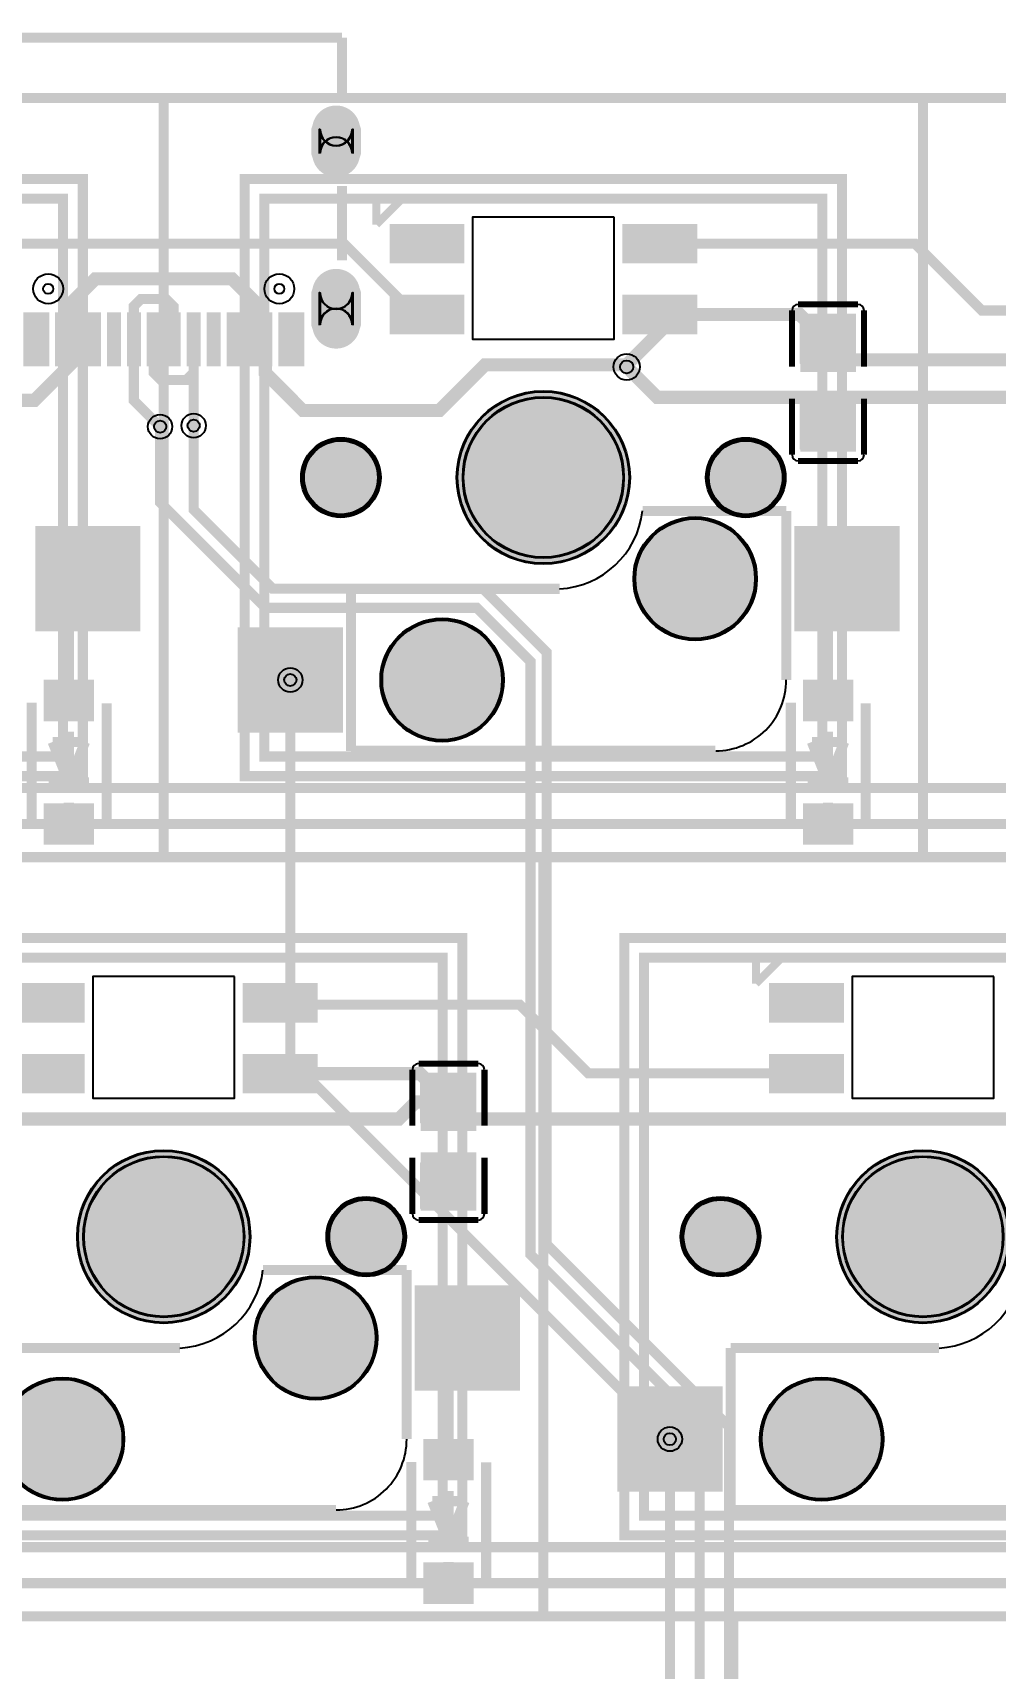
# Model space of a CAD drawing. Header units: millimetres. Extents: x 5 to 310, y -122 to -25.
# Drawn here: x 153.88 to 178.03, y -65.6 to -24.56 of the extents above; entities that cross this region are included whole.
import ezdxf

# ---------------------------------------------------------------- set-up
doc = ezdxf.new("R2010")
doc.units = ezdxf.units.MM
for name, color, linetype, true_color in [('BoardOutLine', 6, 'Continuous', 0xff00ff), ('BottomLayer', 5, 'Continuous', 0x0000ff), ('BottomPasteMaskLayer', 7, 'Continuous', 0x800000), ('BottomSilkLayer', 7, 'Continuous', 0x66cc33), ('BottomSolderMaskLayer', 7, 'Continuous', 0xaa00ff), ('Document', 7, 'Continuous', 0xffffff), ('Hole', 7, 'Continuous', 0x222222), ('Multi-Layer', 7, 'Continuous', 0xc0c0c0), ('TopLayer', 1, 'Continuous', 0xff0000), ('TopSilkLayer', 7, 'Continuous', 0xffcc00), ('TopSolderMaskLayer', 7, 'Continuous', 0x800080)]:
    doc.layers.add(name, color=color, linetype=linetype, true_color=true_color)

msp = doc.modelspace()

# ---------------------------------------------------------------- hatches: boundary and pattern name
at = {"layer": 'BottomLayer'}
for points in [[(162.881, -29.406), (164.659, -29.406), (164.659, -30.295), (162.881, -30.295)], [(168.723, -29.406), (170.501, -29.406), (170.501, -30.295), (168.723, -30.295)], [(162.881, -31.184), (164.659, -31.184), (164.659, -32.073), (162.881, -32.073)], [(168.723, -31.184), (170.501, -31.184), (170.501, -32.073), (168.723, -32.073)], [(153.666, -32.902), (153.966, -32.902), (153.966, -31.602), (153.666, -31.602)], [(153.966, -32.902), (154.266, -32.902), (154.266, -31.602), (153.966, -31.602)], [(154.466, -32.902), (154.766, -32.902), (154.766, -31.602), (154.466, -31.602)], [(154.766, -32.902), (155.066, -32.902), (155.066, -31.602), (154.766, -31.602)], [(155.266, -32.902), (155.566, -32.902), (155.566, -31.602), (155.266, -31.602)], [(155.766, -32.902), (156.066, -32.902), (156.066, -31.602), (155.766, -31.602)], [(156.266, -32.902), (156.566, -32.902), (156.566, -31.602), (156.266, -31.602)], [(156.766, -32.902), (157.066, -32.902), (157.066, -31.602), (156.766, -31.602)], [(157.266, -32.902), (157.566, -32.902), (157.566, -31.602), (157.266, -31.602)], [(157.766, -32.902), (158.066, -32.902), (158.066, -31.602), (157.766, -31.602)], [(158.266, -32.902), (158.566, -32.902), (158.566, -31.602), (158.266, -31.602)], [(158.766, -32.902), (159.066, -32.902), (159.066, -31.602), (158.766, -31.602)], [(159.266, -32.902), (159.566, -32.902), (159.566, -31.602), (159.266, -31.602)], [(159.566, -32.902), (159.866, -32.902), (159.866, -31.602), (159.566, -31.602)], [(160.066, -32.902), (160.366, -32.902), (160.366, -31.602), (160.066, -31.602)], [(160.366, -32.902), (160.666, -32.902), (160.666, -31.602), (160.366, -31.602)], [(174.51, -33.043), (173.16, -33.043), (173.16, -31.633), (174.51, -31.633)], [(174.51, -33.633), (173.16, -33.633), (173.16, -35.043), (174.51, -35.043)], [(153.991, -36.99), (156.531, -36.99), (156.531, -39.53), (153.991, -39.53)], [(173.041, -36.99), (175.581, -36.99), (175.581, -39.53), (173.041, -39.53)], [(159.071, -39.53), (161.611, -39.53), (161.611, -42.07), (159.071, -42.07)], [(155.385, -41.814), (155.385, -40.814), (154.185, -40.814), (154.185, -41.814)], [(174.435, -41.814), (174.435, -40.814), (173.235, -40.814), (173.235, -41.814)], [(155.385, -44.913), (155.385, -43.913), (154.185, -43.913), (154.185, -44.913)], [(174.435, -44.913), (174.435, -43.913), (173.235, -43.913), (173.235, -44.913)], [(153.356, -48.457), (155.134, -48.457), (155.134, -49.346), (153.356, -49.346)], [(159.198, -48.457), (160.976, -48.457), (160.976, -49.346), (159.198, -49.346)], [(172.407, -48.457), (174.185, -48.457), (174.185, -49.346), (172.407, -49.346)], [(153.356, -50.235), (155.134, -50.235), (155.134, -51.124), (153.356, -51.124)], [(159.198, -50.235), (160.976, -50.235), (160.976, -51.124), (159.198, -51.124)], [(172.407, -50.235), (174.185, -50.235), (174.185, -51.124), (172.407, -51.124)], [(164.985, -52.094), (163.635, -52.094), (163.635, -50.684), (164.985, -50.684)], [(164.985, -52.684), (163.635, -52.684), (163.635, -54.094), (164.985, -54.094)], [(163.516, -56.04), (166.056, -56.04), (166.056, -58.58), (163.516, -58.58)], [(168.597, -58.58), (171.137, -58.58), (171.137, -61.12), (168.597, -61.12)], [(164.91, -60.864), (164.91, -59.864), (163.71, -59.864), (163.71, -60.864)], [(164.91, -63.964), (164.91, -62.964), (163.71, -62.964), (163.71, -63.964)]]:
    msp.add_hatch(color=256, dxfattribs=at).paths.add_polyline_path(points)
at = {"layer": 'BottomPasteMaskLayer'}
for points in [[(161.536, -28.182), (161.506, -28.184), (161.476, -28.184), (161.446, -28.182), (161.417, -28.179), (161.387, -28.175), (161.358, -28.169), (161.329, -28.162), (161.3, -28.153), (161.272, -28.143), (161.245, -28.131), (161.218, -28.118), (161.191, -28.104), (161.166, -28.088), (161.141, -28.071), (161.117, -28.053), (161.094, -28.034), (161.072, -28.014), (161.051, -27.992), (161.032, -27.97), (161.013, -27.946), (160.996, -27.922), (160.979, -27.897), (160.964, -27.871), (160.951, -27.844), (160.938, -27.817), (160.927, -27.789), (160.918, -27.761), (160.91, -27.732), (160.903, -27.703), (160.898, -27.674), (160.894, -27.644), (160.892, -27.614), (160.891, -27.584), (160.891, -26.984), (160.892, -26.954), (160.894, -26.924), (160.898, -26.895), (160.903, -26.865), (160.91, -26.836), (160.918, -26.807), (160.927, -26.779), (160.938, -26.751), (160.951, -26.724), (160.964, -26.697), (160.979, -26.671), (160.996, -26.646), (161.013, -26.622), (161.032, -26.598), (161.051, -26.576), (161.072, -26.555), (161.094, -26.534), (161.117, -26.515), (161.141, -26.497), (161.166, -26.48), (161.191, -26.465), (161.218, -26.45), (161.245, -26.437), (161.272, -26.426), (161.3, -26.415), (161.329, -26.407), (161.358, -26.399), (161.387, -26.393), (161.417, -26.389), (161.446, -26.386), (161.476, -26.384), (161.506, -26.384), (161.536, -26.386), (161.566, -26.389), (161.595, -26.393), (161.625, -26.399), (161.654, -26.407), (161.682, -26.415), (161.71, -26.426), (161.738, -26.437), (161.765, -26.45), (161.791, -26.465), (161.817, -26.48), (161.842, -26.497), (161.865, -26.515), (161.888, -26.534), (161.91, -26.555), (161.931, -26.576), (161.951, -26.598), (161.97, -26.622), (161.987, -26.646), (162.003, -26.671), (162.018, -26.697), (162.032, -26.724), (162.044, -26.751), (162.055, -26.779), (162.065, -26.807), (162.073, -26.836), (162.079, -26.865), (162.085, -26.895), (162.088, -26.924), (162.091, -26.954), (162.091, -26.984), (162.091, -27.584), (162.091, -27.614), (162.088, -27.644), (162.085, -27.674), (162.079, -27.703), (162.073, -27.732), (162.065, -27.761), (162.055, -27.789), (162.044, -27.817), (162.032, -27.844), (162.018, -27.871), (162.003, -27.897), (161.987, -27.922), (161.97, -27.946), (161.951, -27.97), (161.931, -27.992), (161.91, -28.014), (161.888, -28.034), (161.865, -28.053), (161.842, -28.071), (161.817, -28.088), (161.791, -28.104), (161.765, -28.118), (161.738, -28.131), (161.71, -28.143), (161.682, -28.153), (161.654, -28.162), (161.625, -28.169), (161.595, -28.175), (161.566, -28.179)], [(162.881, -29.406), (164.659, -29.406), (164.659, -30.295), (162.881, -30.295)], [(168.723, -29.406), (170.501, -29.406), (170.501, -30.295), (168.723, -30.295)], [(161.536, -32.482), (161.506, -32.484), (161.476, -32.484), (161.446, -32.482), (161.417, -32.479), (161.387, -32.475), (161.358, -32.469), (161.329, -32.462), (161.3, -32.453), (161.272, -32.443), (161.245, -32.431), (161.218, -32.418), (161.191, -32.404), (161.166, -32.388), (161.141, -32.371), (161.117, -32.353), (161.094, -32.334), (161.072, -32.314), (161.051, -32.292), (161.032, -32.27), (161.013, -32.246), (160.996, -32.222), (160.979, -32.197), (160.964, -32.171), (160.951, -32.144), (160.938, -32.117), (160.927, -32.089), (160.918, -32.061), (160.91, -32.032), (160.903, -32.003), (160.898, -31.973), (160.894, -31.944), (160.892, -31.914), (160.891, -31.884), (160.891, -31.084), (160.892, -31.054), (160.894, -31.024), (160.898, -30.995), (160.903, -30.965), (160.91, -30.936), (160.918, -30.907), (160.927, -30.879), (160.938, -30.851), (160.951, -30.824), (160.964, -30.797), (160.979, -30.771), (160.996, -30.746), (161.013, -30.722), (161.032, -30.698), (161.051, -30.676), (161.072, -30.655), (161.094, -30.634), (161.117, -30.615), (161.141, -30.597), (161.166, -30.58), (161.191, -30.564), (161.218, -30.55), (161.245, -30.537), (161.272, -30.526), (161.3, -30.515), (161.329, -30.506), (161.358, -30.499), (161.387, -30.493), (161.417, -30.489), (161.446, -30.486), (161.476, -30.484), (161.506, -30.484), (161.536, -30.486), (161.566, -30.489), (161.595, -30.493), (161.625, -30.499), (161.654, -30.506), (161.682, -30.515), (161.71, -30.526), (161.738, -30.537), (161.765, -30.55), (161.791, -30.564), (161.817, -30.58), (161.842, -30.597), (161.865, -30.615), (161.888, -30.634), (161.91, -30.655), (161.931, -30.676), (161.951, -30.698), (161.97, -30.722), (161.987, -30.746), (162.003, -30.771), (162.018, -30.797), (162.032, -30.824), (162.044, -30.851), (162.055, -30.879), (162.065, -30.907), (162.073, -30.936), (162.079, -30.965), (162.085, -30.995), (162.088, -31.024), (162.091, -31.054), (162.091, -31.084), (162.091, -31.884), (162.091, -31.914), (162.088, -31.944), (162.085, -31.973), (162.079, -32.003), (162.073, -32.032), (162.065, -32.061), (162.055, -32.089), (162.044, -32.117), (162.032, -32.144), (162.018, -32.171), (162.003, -32.197), (161.987, -32.222), (161.97, -32.246), (161.951, -32.27), (161.931, -32.292), (161.91, -32.314), (161.888, -32.334), (161.865, -32.353), (161.842, -32.371), (161.817, -32.388), (161.791, -32.404), (161.765, -32.418), (161.738, -32.431), (161.71, -32.443), (161.682, -32.453), (161.654, -32.462), (161.625, -32.469), (161.595, -32.475), (161.566, -32.479)], [(162.881, -31.184), (164.659, -31.184), (164.659, -32.073), (162.881, -32.073)], [(168.723, -31.184), (170.501, -31.184), (170.501, -32.073), (168.723, -32.073)], [(154.266, -31.602), (154.266, -32.902), (153.966, -32.902), (153.966, -32.902), (153.666, -32.902), (153.666, -31.602), (153.966, -31.602), (153.966, -31.602)], [(155.066, -31.602), (155.066, -32.902), (154.766, -32.902), (154.766, -32.902), (154.466, -32.902), (154.466, -31.602), (154.766, -31.602), (154.766, -31.602)], [(155.566, -31.602), (155.566, -32.902), (155.266, -32.902), (155.266, -31.602)], [(155.766, -32.902), (155.766, -31.602), (156.066, -31.602), (156.066, -32.902)], [(156.566, -31.602), (156.566, -32.902), (156.266, -32.902), (156.266, -31.602)], [(157.066, -31.602), (157.066, -32.902), (156.766, -32.902), (156.766, -31.602)], [(157.566, -31.602), (157.566, -32.902), (157.266, -32.902), (157.266, -31.602)], [(158.066, -31.602), (158.066, -32.902), (157.766, -32.902), (157.766, -31.602)], [(158.566, -31.602), (158.566, -32.902), (158.266, -32.902), (158.266, -31.602)], [(159.066, -31.602), (159.066, -32.902), (158.766, -32.902), (158.766, -31.602)], [(159.866, -31.602), (159.866, -32.902), (159.566, -32.902), (159.566, -32.902), (159.266, -32.902), (159.266, -31.602), (159.566, -31.602), (159.566, -31.602)], [(160.666, -31.602), (160.666, -32.902), (160.366, -32.902), (160.366, -32.902), (160.066, -32.902), (160.066, -31.602), (160.366, -31.602), (160.366, -31.602)], [(174.455, -31.663), (173.175, -31.663), (173.125, -31.713), (173.125, -32.863), (173.175, -32.913), (173.585, -32.918), (173.585, -32.468), (174.035, -32.468), (174.035, -32.908), (174.455, -32.913), (174.505, -32.863), (174.505, -31.713)], [(174.455, -33.813), (174.035, -33.813), (174.035, -34.258), (173.585, -34.258), (173.585, -33.818), (173.175, -33.813), (173.125, -33.863), (173.125, -35.013), (173.175, -35.063), (174.455, -35.063), (174.505, -35.013), (174.505, -33.863)], [(153.991, -36.99), (156.531, -36.99), (156.531, -39.53), (153.991, -39.53)], [(173.041, -36.99), (175.581, -36.99), (175.581, -39.53), (173.041, -39.53)], [(159.071, -39.53), (161.611, -39.53), (161.611, -42.07), (159.071, -42.07)], [(155.385, -41.814), (155.385, -40.814), (154.185, -40.814), (154.185, -41.814)], [(174.435, -41.814), (174.435, -40.814), (173.235, -40.814), (173.235, -41.814)], [(155.385, -44.913), (155.385, -43.913), (154.185, -43.913), (154.185, -44.913)], [(174.435, -44.913), (174.435, -43.913), (173.235, -43.913), (173.235, -44.913)], [(153.356, -48.457), (155.134, -48.457), (155.134, -49.346), (153.356, -49.346)], [(159.198, -48.457), (160.976, -48.457), (160.976, -49.346), (159.198, -49.346)], [(172.407, -48.457), (174.185, -48.457), (174.185, -49.346), (172.407, -49.346)], [(153.356, -50.235), (155.134, -50.235), (155.134, -51.124), (153.356, -51.124)], [(159.198, -50.235), (160.976, -50.235), (160.976, -51.124), (159.198, -51.124)], [(172.407, -50.235), (174.185, -50.235), (174.185, -51.124), (172.407, -51.124)], [(164.93, -50.714), (163.65, -50.714), (163.6, -50.764), (163.6, -51.914), (163.65, -51.964), (164.06, -51.969), (164.06, -51.519), (164.51, -51.519), (164.51, -51.959), (164.93, -51.964), (164.98, -51.914), (164.98, -50.764)], [(164.93, -52.864), (164.51, -52.864), (164.51, -53.309), (164.06, -53.309), (164.06, -52.869), (163.65, -52.864), (163.6, -52.914), (163.6, -54.064), (163.65, -54.114), (164.93, -54.114), (164.98, -54.064), (164.98, -52.914)], [(163.516, -56.04), (166.056, -56.04), (166.056, -58.58), (163.516, -58.58)], [(168.597, -58.58), (171.137, -58.58), (171.137, -61.12), (168.597, -61.12)], [(164.91, -60.864), (164.91, -59.864), (163.71, -59.864), (163.71, -60.864)], [(164.91, -63.964), (164.91, -62.964), (163.71, -62.964), (163.71, -63.964)]]:
    msp.add_hatch(color=256, dxfattribs=at).paths.add_polyline_path(points)
at = {"layer": 'BottomSolderMaskLayer'}
for points in [[(162.117, -27.593, -0.785398), (160.866, -27.593), (160.866, -26.976, -0.785398), (162.117, -26.976)], [(162.831, -29.355), (164.71, -29.355), (164.71, -30.346), (162.831, -30.346)], [(168.673, -29.355), (170.552, -29.355), (170.552, -30.346), (168.673, -30.346)], [(162.117, -31.894, -0.785398), (160.866, -31.894), (160.866, -31.074, -0.785398), (162.117, -31.074)], [(162.831, -31.133), (164.71, -31.133), (164.71, -32.124), (162.831, -32.124)], [(168.673, -31.133), (170.552, -31.133), (170.552, -32.124), (168.673, -32.124)], [(153.641, -32.928), (153.992, -32.928), (153.992, -31.577), (153.641, -31.577)], [(153.941, -32.928), (154.292, -32.928), (154.292, -31.577), (153.941, -31.577)], [(154.441, -32.928), (154.792, -32.928), (154.792, -31.577), (154.441, -31.577)], [(154.741, -32.928), (155.092, -32.928), (155.092, -31.577), (154.741, -31.577)], [(155.241, -32.928), (155.592, -32.928), (155.592, -31.577), (155.241, -31.577)], [(155.741, -32.928), (156.092, -32.928), (156.092, -31.577), (155.741, -31.577)], [(156.241, -32.928), (156.592, -32.928), (156.592, -31.577), (156.241, -31.577)], [(156.741, -32.928), (157.092, -32.928), (157.092, -31.577), (156.741, -31.577)], [(157.241, -32.928), (157.592, -32.928), (157.592, -31.577), (157.241, -31.577)], [(157.741, -32.928), (158.092, -32.928), (158.092, -31.577), (157.741, -31.577)], [(158.24, -32.928), (158.591, -32.928), (158.591, -31.577), (158.24, -31.577)], [(158.741, -32.928), (159.092, -32.928), (159.092, -31.577), (158.741, -31.577)], [(159.241, -32.928), (159.592, -32.928), (159.592, -31.577), (159.241, -31.577)], [(159.541, -32.928), (159.892, -32.928), (159.892, -31.577), (159.541, -31.577)], [(160.041, -32.928), (160.392, -32.928), (160.392, -31.577), (160.041, -31.577)], [(160.341, -32.928), (160.692, -32.928), (160.692, -31.577), (160.341, -31.577)], [(174.535, -33.07), (173.136, -33.07), (173.136, -31.607), (174.535, -31.607)], [(164.516, -35.72, 1), (168.867, -35.72, 1)], [(174.535, -33.607), (173.136, -33.607), (173.136, -35.07), (174.535, -35.07)], [(160.611, -35.72, 1), (162.612, -35.72, 1)], [(170.771, -35.72, 1), (172.772, -35.72, 1)], [(153.94, -36.939), (156.582, -36.939), (156.582, -39.58), (153.94, -39.58)], [(168.951, -38.26, 1), (172.052, -38.26, 1)], [(172.991, -36.939), (175.632, -36.939), (175.632, -39.58), (172.991, -39.58)], [(162.601, -40.8, 1), (165.702, -40.8, 1)], [(159.021, -39.479), (161.662, -39.479), (161.662, -42.12), (159.021, -42.12)], [(155.415, -41.835), (155.415, -40.792), (154.154, -40.792), (154.154, -41.835)], [(174.466, -41.835), (174.466, -40.792), (173.205, -40.792), (173.205, -41.835)], [(155.415, -44.935), (155.415, -43.892), (154.154, -43.892), (154.154, -44.935)], [(174.466, -44.935), (174.466, -43.892), (173.205, -43.892), (173.205, -44.935)], [(153.305, -48.406), (155.185, -48.406), (155.185, -49.396), (153.305, -49.396)], [(159.147, -48.406), (161.027, -48.406), (161.027, -49.396), (159.147, -49.396)], [(172.356, -48.406), (174.235, -48.406), (174.235, -49.396), (172.356, -49.396)], [(153.305, -50.184), (155.185, -50.184), (155.185, -51.174), (153.305, -51.174)], [(159.147, -50.184), (161.027, -50.184), (161.027, -51.174), (159.147, -51.174)], [(172.356, -50.184), (174.235, -50.184), (174.235, -51.174), (172.356, -51.174)], [(165.009, -52.12), (163.611, -52.12), (163.611, -50.657), (165.009, -50.657)], [(154.991, -54.77, 1), (159.342, -54.77, 1)], [(165.009, -52.657), (163.611, -52.657), (163.611, -54.12), (165.009, -54.12)], [(174.041, -54.77, 1), (178.392, -54.77, 1)], [(161.246, -54.77, 1), (163.247, -54.77, 1)], [(170.136, -54.77, 1), (172.137, -54.77, 1)], [(159.426, -57.31, 1), (162.527, -57.31, 1)], [(163.465, -55.989), (166.107, -55.989), (166.107, -58.631), (163.465, -58.631)], [(153.076, -59.85, 1), (156.177, -59.85, 1)], [(168.546, -58.529), (171.187, -58.529), (171.187, -61.171), (168.546, -61.171)], [(172.126, -59.85, 1), (175.227, -59.85, 1)], [(164.941, -60.885), (164.941, -59.843), (163.68, -59.843), (163.68, -60.885)], [(164.941, -63.985), (164.941, -62.943), (163.68, -62.943), (163.68, -63.985)]]:
    msp.add_hatch(color=256, dxfattribs=at).paths.add_polyline_path(points)
at = {"layer": 'Document'}
for points in [[(154.912, -41.72), (154.912, -40.831), (154.658, -40.831), (154.658, -41.72)], [(173.962, -41.72), (173.962, -40.831), (173.708, -40.831), (173.708, -41.72)], [(154.348, -41.392), (155.237, -41.392), (155.237, -41.138), (154.348, -41.138)], [(173.399, -41.392), (174.288, -41.392), (174.288, -41.138), (173.399, -41.138)], [(154.912, -44.769), (154.912, -43.88), (154.658, -43.88), (154.658, -44.769)], [(173.962, -44.769), (173.962, -43.88), (173.708, -43.88), (173.708, -44.769)], [(164.437, -60.771), (164.437, -59.882), (164.183, -59.882), (164.183, -60.771)], [(163.874, -60.443), (164.763, -60.443), (164.763, -60.189), (163.874, -60.189)], [(164.437, -63.819), (164.437, -62.93), (164.183, -62.93), (164.183, -63.819)]]:
    msp.add_hatch(color=256, dxfattribs=at).paths.add_polyline_path(points)
at = {"layer": 'Multi-Layer'}
for points in [[(162.091, -27.584, -0.785398), (160.891, -27.584), (160.891, -26.984, -0.785398), (162.091, -26.984)], [(162.091, -31.884, -0.785398), (160.891, -31.884), (160.891, -31.084, -0.785398), (162.091, -31.084)], [(164.541, -35.72, 1), (168.841, -35.72, 1)], [(160.636, -35.72, 1), (162.586, -35.72, 1)], [(170.796, -35.72, 1), (172.746, -35.72, 1)], [(168.976, -38.26, 1), (172.026, -38.26, 1)], [(162.626, -40.8, 1), (165.676, -40.8, 1)], [(155.016, -54.77, 1), (159.316, -54.77, 1)], [(174.067, -54.77, 1), (178.367, -54.77, 1)], [(161.271, -54.77, 1), (163.221, -54.77, 1)], [(170.162, -54.77, 1), (172.112, -54.77, 1)], [(159.451, -57.31, 1), (162.501, -57.31, 1)], [(153.101, -59.85, 1), (156.151, -59.85, 1)], [(172.152, -59.85, 1), (175.202, -59.85, 1)]]:
    msp.add_hatch(color=256, dxfattribs=at).paths.add_polyline_path(points)
at = {"layer": 'TopSolderMaskLayer'}
for points in [[(162.117, -27.593, -0.785398), (160.866, -27.593), (160.866, -26.976, -0.785398), (162.117, -26.976)], [(162.117, -31.894, -0.785398), (160.866, -31.894), (160.866, -31.074, -0.785398), (162.117, -31.074)], [(164.516, -35.72, 1), (168.867, -35.72, 1)], [(160.611, -35.72, 1), (162.612, -35.72, 1)], [(170.771, -35.72, 1), (172.772, -35.72, 1)], [(168.951, -38.26, 1), (172.052, -38.26, 1)], [(162.601, -40.8, 1), (165.702, -40.8, 1)], [(154.991, -54.77, 1), (159.342, -54.77, 1)], [(174.041, -54.77, 1), (178.392, -54.77, 1)], [(161.246, -54.77, 1), (163.247, -54.77, 1)], [(170.136, -54.77, 1), (172.137, -54.77, 1)], [(159.426, -57.31, 1), (162.527, -57.31, 1)], [(153.076, -59.85, 1), (156.177, -59.85, 1)], [(172.126, -59.85, 1), (175.227, -59.85, 1)]]:
    msp.add_hatch(color=256, dxfattribs=at).paths.add_polyline_path(points)

# ---------------------------------------------------------------- linework, layer by layer
at = {"layer": 'BoardOutLine', "const_width": 0.254}
msp.add_lwpolyline([(4.766, -26.196), (309.566, -26.196), (309.566, -121.445), (4.766, -121.445), (4.766, -26.196)], close=True, dxfattribs=at)
at = {"layer": 'BottomLayer'}
for points, const_width in [([(163.774, -31.603), (163.444, -31.603), (161.692, -29.85), (150.744, -29.85)], 0.254), ([(182.824, -31.527), (177.694, -31.527), (176.017, -29.85), (169.591, -29.85)], 0.254), ([(154.915, -32.253), (154.915, -31.265), (155.448, -30.734), (158.877, -30.734), (159.416, -31.273), (159.416, -32.253)], 0.33), ([(156.416, -32.252), (156.416, -31.417), (156.591, -31.242), (157.226, -31.242), (157.416, -31.432), (157.416, -32.252)], 0.254), ([(150.561, -31.628), (150.561, -32.451), (151.892, -33.782), (153.924, -33.782), (154.915, -32.791), (154.915, -32.253)], 0.33), ([(159.716, -32.253), (159.716, -33.096), (160.655, -34.036), (164.084, -34.036), (165.227, -32.893), (168.783, -32.893), (169.611, -32.065), (169.611, -31.628)], 0.33), ([(173.835, -32.338), (173.126, -31.629), (169.612, -31.629)], 0.33), ([(156.416, -32.252), (156.416, -33.785), (157.074, -34.442)], 0.254), ([(157.916, -32.252), (157.916, -33.092), (157.734, -33.274), (157.099, -33.274), (156.916, -33.091), (156.916, -32.252)], 0.254), ([(157.916, -32.252), (157.916, -32.252), (157.916, -34.417)], 0.254), ([(173.835, -32.338), (174.263, -32.766), (191.77, -32.766), (192.198, -32.338), (192.886, -32.338)], 0.33), ([(155.261, -38.26), (154.785, -38.736), (154.785, -41.314)], 0.254), ([(174.311, -38.26), (173.835, -38.736), (173.835, -41.314)], 0.254), ([(280.696, -43.51), (280.696, -43.51), (14.681, -43.51)], 0.254), ([(21.432, -44.414), (21.432, -44.414), (307.188, -44.414)], 0.254), ([(154.343, -50.706), (148.689, -50.709), (146.894, -48.913), (140.968, -48.913)], 0.254), ([(173.513, -50.673), (167.823, -50.673), (166.096, -48.946), (160.069, -48.946)], 0.254), ([(164.31, -51.389), (163.6, -50.679), (160.087, -50.679)], 0.33), ([(145.26, -51.389), (145.687, -51.816), (163.068, -51.816), (163.496, -51.389), (164.31, -51.389)], 0.33), ([(164.31, -51.389), (164.737, -51.816), (182.118, -51.816), (182.546, -51.389), (183.361, -51.389)], 0.33), ([(164.786, -57.31), (164.31, -57.786), (164.31, -60.364)], 0.254), ([(280.696, -62.561), (280.696, -62.561), (17.628, -62.561)], 0.254), ([(307.188, -63.464), (307.188, -63.464), (26.194, -63.464)], 0.254)]:
    msp.add_lwpolyline(points, dxfattribs=dict(at, const_width=const_width))
at = {"layer": 'BottomSilkLayer'}
for points, const_width in [([(161.637, -24.684), (152.697, -24.684), (152.697, -26.165)], 0.254), ([(161.637, -24.684), (161.637, -24.684), (161.637, -26.166)], 0.254), ([(161.637, -28.402), (161.637, -28.402), (161.637, -30.266)], 0.254), ([(162.5, -29.37), (162.5, -29.37), (163.135, -28.735)], 0.2), ([(162.5, -28.735), (162.5, -28.735), (163.135, -28.735)], 0.2), ([(162.5, -29.37), (162.5, -29.37), (162.5, -28.735)], 0.2), ([(172.932, -31.527), (172.932, -31.527), (172.932, -32.937)], 0.152), ([(174.587, -31.375), (174.587, -31.375), (173.084, -31.375)], 0.152), ([(174.739, -32.937), (174.739, -32.937), (174.739, -31.527)], 0.152), ([(172.932, -35.149), (172.932, -35.149), (172.932, -33.739)], 0.152), ([(174.739, -33.739), (174.739, -33.739), (174.739, -35.149)], 0.152), ([(174.587, -35.302), (174.587, -35.302), (173.084, -35.302)], 0.152), ([(153.852, -44.37), (153.852, -44.37), (153.852, -41.37)], 0.254), ([(155.731, -44.384), (155.731, -44.384), (155.731, -41.384)], 0.254), ([(172.902, -44.37), (172.902, -44.37), (172.902, -41.37)], 0.254), ([(174.782, -44.384), (174.782, -44.384), (174.782, -41.384)], 0.254), ([(154.378, -42.355), (154.378, -42.355), (154.785, -43.372)], 0.254), ([(155.191, -42.355), (155.191, -42.355), (154.378, -42.355)], 0.254), ([(154.785, -43.626), (154.785, -43.626), (154.785, -42.101)], 0.254), ([(154.785, -43.372), (154.785, -43.372), (155.191, -42.355)], 0.254), ([(173.429, -42.355), (173.429, -42.355), (173.835, -43.372)], 0.254), ([(174.242, -42.355), (174.242, -42.355), (173.429, -42.355)], 0.254), ([(173.835, -43.626), (173.835, -43.626), (173.835, -42.101)], 0.254), ([(173.835, -43.372), (173.835, -43.372), (174.242, -42.355)], 0.254), ([(155.293, -43.372), (155.293, -43.372), (154.277, -43.372)], 0.254), ([(174.343, -43.372), (174.343, -43.372), (173.327, -43.372)], 0.254), ([(172.026, -48.42), (172.026, -48.42), (172.661, -47.785)], 0.2), ([(172.026, -47.785), (172.026, -47.785), (172.661, -47.785)], 0.2), ([(172.026, -48.42), (172.026, -48.42), (172.026, -47.785)], 0.2), ([(165.061, -50.425), (165.061, -50.425), (163.559, -50.425)], 0.152), ([(163.406, -50.578), (163.406, -50.578), (163.406, -51.988)], 0.152), ([(165.214, -51.988), (165.214, -51.988), (165.214, -50.578)], 0.152), ([(163.406, -54.2), (163.406, -54.2), (163.406, -52.79)], 0.152), ([(165.214, -52.79), (165.214, -52.79), (165.214, -54.2)], 0.152), ([(165.061, -54.352), (165.061, -54.352), (163.559, -54.352)], 0.152), ([(163.377, -63.421), (163.377, -63.421), (163.377, -60.421)], 0.254), ([(165.257, -63.434), (165.257, -63.434), (165.257, -60.434)], 0.254), ([(164.31, -62.676), (164.31, -62.676), (164.31, -61.152)], 0.254), ([(163.904, -61.406), (163.904, -61.406), (164.31, -62.422)], 0.254), ([(164.716, -61.406), (164.716, -61.406), (163.904, -61.406)], 0.254), ([(164.31, -62.422), (164.31, -62.422), (164.716, -61.406)], 0.254), ([(164.818, -62.422), (164.818, -62.422), (163.802, -62.422)], 0.254)]:
    msp.add_lwpolyline(points, dxfattribs=dict(at, const_width=const_width))
for centre, start, end in [((173.084, -31.527), 90, 180), ((174.587, -31.527), 0, 90), ((173.084, -35.149), 180, 270), ((174.587, -35.149), 270, 0), ((163.559, -50.578), 90, 180), ((165.061, -50.578), 0, 90), ((163.559, -54.2), 180, 270), ((165.061, -54.2), 270, 0)]:
    msp.add_arc(centre, 0.152, start, end, dxfattribs=at)
at = {"layer": 'BottomSolderMaskLayer'}
for points in [[(161.074, -27.592), (161.074, -27.592), (161.074, -26.976)], [(161.908, -27.592), (161.908, -27.592), (161.908, -26.976)], [(161.074, -31.894), (161.074, -31.894), (161.074, -31.074)], [(161.908, -31.894), (161.908, -31.894), (161.908, -31.074)]]:
    msp.add_lwpolyline(points, close=True, dxfattribs=at)
for centre, radius in [((166.691, -35.72), 2.175), ((166.691, -35.72), 2.024), ((161.611, -35.72), 1), ((161.611, -35.72), 0.949), ((171.771, -35.72), 1), ((171.771, -35.72), 0.949), ((170.501, -38.26), 1.55), ((170.501, -38.26), 1.525), ((164.151, -40.8), 1.55), ((164.151, -40.8), 1.525), ((157.166, -54.77), 2.175), ((157.166, -54.77), 2.024), ((176.217, -54.77), 2.175), ((176.217, -54.77), 2.024), ((162.246, -54.77), 1), ((162.246, -54.77), 0.949), ((171.137, -54.77), 1), ((171.137, -54.77), 0.949), ((160.976, -57.31), 1.55), ((160.976, -57.31), 1.525), ((154.626, -59.85), 1.55), ((154.626, -59.85), 1.525), ((173.677, -59.85), 1.55), ((173.677, -59.85), 1.525)]:
    msp.add_circle(centre, radius, dxfattribs=at)
for centre, start, end in [((161.491, -26.976), 180, 360), ((161.491, -27.592), 360, 180), ((161.491, -31.074), 180, 360), ((161.491, -31.894), 360, 180)]:
    msp.add_arc(centre, 0.417, start, end, dxfattribs=at)
at = {"layer": 'Document', "const_width": 0.254}
for points in [[(157.166, -45.245), (138.116, -45.245), (138.116, -26.195), (157.166, -26.195)], [(157.166, -26.195), (157.166, -26.195), (157.166, -45.245)], [(176.216, -45.245), (157.166, -45.245), (157.166, -26.195), (176.216, -26.195)], [(176.216, -26.195), (176.216, -26.195), (176.216, -45.245)], [(195.267, -45.245), (176.217, -45.245), (176.217, -26.195), (195.267, -26.195)], [(169.181, -36.558), (169.181, -36.558), (172.787, -36.558)], [(172.787, -36.558), (172.787, -36.558), (172.787, -40.8)], [(161.865, -38.514), (161.865, -38.514), (161.865, -42.578)], [(161.865, -38.514), (161.865, -38.514), (167.098, -38.514)], [(171.009, -42.578), (171.009, -42.578), (161.865, -42.578)], [(166.691, -64.295), (147.641, -64.295), (147.641, -45.245), (166.691, -45.245)], [(166.691, -45.245), (166.691, -45.245), (166.691, -64.295)], [(185.742, -64.295), (166.692, -64.295), (166.692, -45.245), (185.742, -45.245)], [(159.655, -55.608), (159.655, -55.608), (163.262, -55.608)], [(163.262, -55.608), (163.262, -55.608), (163.262, -59.85)], [(152.34, -57.564), (152.34, -57.564), (157.573, -57.564)], [(171.391, -57.564), (171.391, -57.564), (171.391, -61.628)], [(171.391, -57.564), (171.391, -57.564), (176.623, -57.564)], [(161.484, -61.628), (161.484, -61.628), (152.34, -61.628)], [(180.535, -61.628), (180.535, -61.628), (171.391, -61.628)], [(171.454, -83.345), (152.404, -83.345), (152.404, -64.295), (171.454, -64.295)], [(190.504, -83.345), (171.454, -83.345), (171.454, -64.295), (190.504, -64.295)], [(171.454, -64.295), (171.454, -64.295), (171.454, -83.345)]]:
    msp.add_lwpolyline(points, dxfattribs=at)
for points in [[(155.134, -43.213), (155.134, -28.227), (140.148, -28.227), (140.148, -43.213), (155.134, -43.213)], [(174.184, -43.213), (174.184, -28.227), (159.198, -28.227), (159.198, -43.213), (174.184, -43.213)], [(164.659, -62.263), (164.659, -47.277), (149.673, -47.277), (149.673, -62.263), (164.659, -62.263)], [(183.71, -62.263), (183.71, -47.277), (168.724, -47.277), (168.724, -62.263), (183.71, -62.263)]]:
    msp.add_lwpolyline(points, close=True, dxfattribs=at)
at = {"layer": 'Document'}
for centre in [(154.266, -30.984), (160.066, -30.984)]:
    msp.add_circle(centre, 0.125, dxfattribs=at)
for centre, radius, start, end in [((166.977, -36.298), 2.219, 273.1216, 353.2761), ((171.018, -40.808), 1.769, 270, 0.2787), ((157.452, -55.348), 2.219, 273.1216, 353.2761), ((176.502, -55.348), 2.219, 273.1216, 353.2761), ((161.493, -59.859), 1.769, 270, 0.2787)]:
    msp.add_arc(centre, radius, start, end, dxfattribs=at)
at = {"layer": 'Hole'}
for centre, radius in [((168.783, -32.944), 0.165), ((157.074, -34.442), 0.152), ((157.916, -34.417), 0.152), ((160.341, -40.8), 0.152), ((169.867, -59.85), 0.152)]:
    msp.add_circle(centre, radius, dxfattribs=at)
at = {"layer": 'Multi-Layer'}
for points in [[(161.091, -27.584), (161.091, -27.584), (161.091, -26.984)], [(161.891, -27.584), (161.891, -27.584), (161.891, -26.984)], [(168.468, -29.188), (164.912, -29.188), (164.912, -32.244), (168.468, -32.244)], [(161.091, -31.884), (161.091, -31.884), (161.091, -31.084)], [(161.891, -31.884), (161.891, -31.884), (161.891, -31.084)], [(158.943, -48.238), (155.387, -48.238), (155.387, -51.294), (158.943, -51.294)], [(177.993, -48.238), (174.437, -48.238), (174.437, -51.294), (177.993, -51.294)]]:
    msp.add_lwpolyline(points, close=True, dxfattribs=at)
for centre, radius in [((154.266, -30.984), 0.375), ((160.066, -30.984), 0.375), ((168.783, -32.944), 0.33), ((166.691, -35.72), 2.15), ((166.691, -35.72), 2), ((157.074, -34.442), 0.305), ((157.916, -34.417), 0.305), ((161.611, -35.72), 0.975), ((161.611, -35.72), 0.925), ((171.771, -35.72), 0.975), ((171.771, -35.72), 0.925), ((170.501, -38.26), 1.525), ((170.501, -38.26), 1.5), ((164.151, -40.8), 1.525), ((164.151, -40.8), 1.5), ((160.341, -40.8), 0.305), ((157.166, -54.77), 2.15), ((157.166, -54.77), 2), ((176.217, -54.77), 2.15), ((176.217, -54.77), 2), ((162.246, -54.77), 0.975), ((162.246, -54.77), 0.925), ((171.137, -54.77), 0.975), ((171.137, -54.77), 0.925), ((160.976, -57.31), 1.525), ((160.976, -57.31), 1.5), ((154.626, -59.85), 1.525), ((154.626, -59.85), 1.5), ((173.677, -59.85), 1.525), ((173.677, -59.85), 1.5), ((169.867, -59.85), 0.305)]:
    msp.add_circle(centre, radius, dxfattribs=at)
for centre, start, end in [((161.491, -26.984), 180, 360), ((161.491, -27.584), 360, 180), ((161.491, -31.084), 180, 360), ((161.491, -31.884), 360, 180)]:
    msp.add_arc(centre, 0.4, start, end, dxfattribs=at)
at = {"layer": 'TopLayer'}
for points, const_width in [([(181.179, -33.706), (169.545, -33.706), (168.783, -32.944)], 0.33), ([(157.074, -34.442), (157.074, -36.347), (159.716, -38.989), (165.024, -38.989), (166.37, -40.335), (166.37, -55.22), (170.612, -59.462), (170.612, -73.838), (175.337, -78.562), (175.337, -87.935)], 0.254), ([(157.917, -34.417), (157.917, -36.53), (159.893, -38.506), (165.177, -38.506), (166.777, -40.107), (166.777, -54.966), (170.968, -59.157)], 0.254), ([(160.341, -40.8), (160.341, -50.325), (169.867, -59.85)], 0.254), ([(171.349, -59.614), (171.349, -59.538), (170.968, -59.157)], 0.254), ([(171.349, -59.614), (171.349, -73.914), (175.845, -78.41), (175.845, -87.935), (183.134, -95.225), (188.697, -95.225), (197.511, -104.039), (197.511, -110.363), (195.555, -112.319), (193.04, -112.319), (189.307, -116.053), (189.307, -118.567)], 0.254), ([(169.867, -59.85), (169.867, -74.138), (174.629, -78.9)], 0.254)]:
    msp.add_lwpolyline(points, dxfattribs=dict(at, const_width=const_width))
at = {"layer": 'TopSilkLayer', "const_width": 0.254}
for points in [[(140.641, -28.72), (154.64, -28.72), (154.64, -42.719), (140.641, -42.719), (140.641, -28.72)], [(159.691, -28.72), (173.69, -28.72), (173.69, -42.719), (159.691, -42.719), (159.691, -28.72)], [(150.166, -47.77), (164.165, -47.77), (164.165, -61.769), (150.166, -61.769), (150.166, -47.77)], [(169.216, -47.77), (183.215, -47.77), (183.215, -61.769), (169.216, -61.769), (169.216, -47.77)]]:
    msp.add_lwpolyline(points, close=True, dxfattribs=at)
at = {"layer": 'TopSolderMaskLayer'}
for points in [[(161.074, -27.592), (161.074, -27.592), (161.074, -26.976)], [(161.908, -27.592), (161.908, -27.592), (161.908, -26.976)], [(161.074, -31.894), (161.074, -31.894), (161.074, -31.074)], [(161.908, -31.894), (161.908, -31.894), (161.908, -31.074)]]:
    msp.add_lwpolyline(points, close=True, dxfattribs=at)
for centre, radius in [((166.691, -35.72), 2.175), ((166.691, -35.72), 2.024), ((161.611, -35.72), 1), ((161.611, -35.72), 0.949), ((171.771, -35.72), 1), ((171.771, -35.72), 0.949), ((170.501, -38.26), 1.55), ((170.501, -38.26), 1.525), ((164.151, -40.8), 1.55), ((164.151, -40.8), 1.525), ((157.166, -54.77), 2.175), ((157.166, -54.77), 2.024), ((176.217, -54.77), 2.175), ((176.217, -54.77), 2.024), ((162.246, -54.77), 1), ((162.246, -54.77), 0.949), ((171.137, -54.77), 1), ((171.137, -54.77), 0.949), ((160.976, -57.31), 1.55), ((160.976, -57.31), 1.525), ((154.626, -59.85), 1.55), ((154.626, -59.85), 1.525), ((173.677, -59.85), 1.55), ((173.677, -59.85), 1.525)]:
    msp.add_circle(centre, radius, dxfattribs=at)
for centre, start, end in [((161.491, -26.976), 180, 360), ((161.491, -27.592), 360, 180), ((161.491, -31.074), 180, 360), ((161.491, -31.894), 360, 180)]:
    msp.add_arc(centre, 0.417, start, end, dxfattribs=at)

doc.saveas('drawing.dxf')
